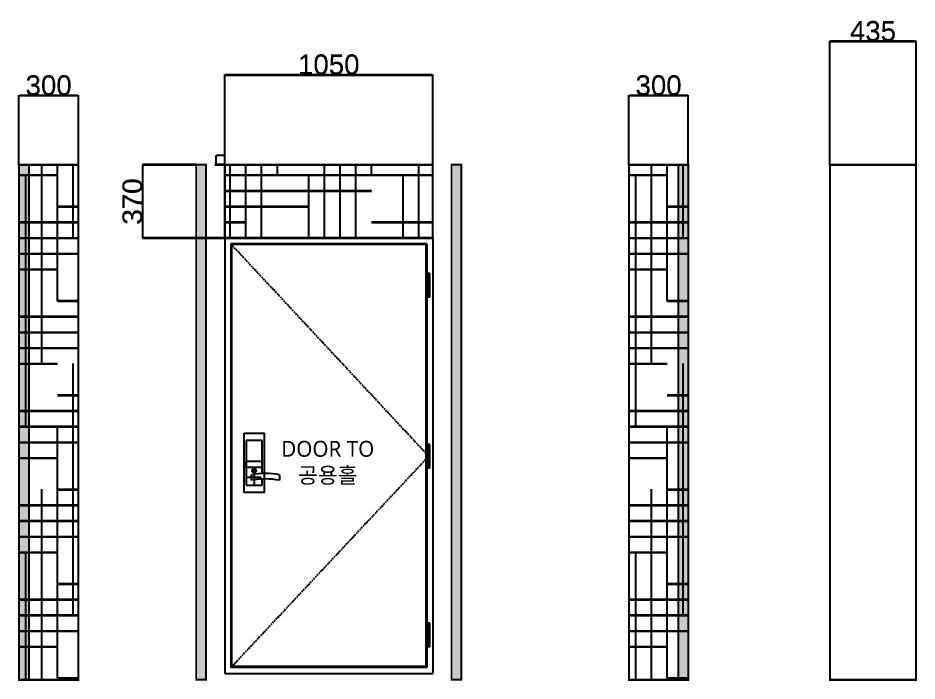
# Model space of a CAD drawing. Header units: millimetres. Extents: x 55547 to 190849, y 191990 to 326950.
# Drawn here: x 181121 to 185662, y 225015 to 228363 of the extents above; entities that cross this region are included whole.
import ezdxf

# ---------------------------------------------------------------- set-up
doc = ezdxf.new("R2010")
doc.units = ezdxf.units.MM
doc.linetypes.add('CENN', pattern=[6.3, 4, -1, 0.3, -1])
doc.layers.get('Defpoints').update_dxf_attribs({"color": 144})
for name, color, linetype in [('000_50T 1pcs', 3, 'Continuous'), ('000_골조', 2, 'Continuous'), ('000_삭제분', 4, 'Continuous')]:
    doc.layers.add(name, color=color, linetype=linetype)
doc.styles.get("Standard").update_dxf_attribs({"font": 'arial.ttf'})
doc.styles.add('YE-TEXT', font='malgun.ttf')
doc.dimstyles.new('ISO-25', dxfattribs={"dimtxt": 2.5, "dimasz": 2.5, "dimexe": 1.25, "dimexo": 0.625, "dimtad": 1, "dimtxsty": 'Standard', "dimcen": 2.5, "dimadec": 0, "dimazin": 0, "dimtfac": 1, "dimtmove": 0, "dimatfit": 3, "dimfxl": 1, "dimarcsym": 0})
pattern_1 = [(0, (-220635.586, 28815.85), (317.5, 79.375), [1270, -635]), (90, (-220635.586, 28815.85), (-79.375, -317.5), [1270, -635])]
pattern_2 = [(0, (-220635.586, 28813.35), (317.5, 79.375), [1270, -635]), (90, (-220635.586, 28813.35), (-79.375, -317.5), [1270, -635])]

# ---------------------------------------------------------------- blocks, each defined once
blk = doc.blocks.new('*D157')
at = {"layer": '000_50T 1pcs', "color": 0, "lineweight": -2, "transparency": 16777216}
for p, q in [((181125.5, 227623.1), (181125.5, 227973.1)), ((181423, 227971.8), (181128, 227971.8)), ((181425.5, 227623.1), (181425.5, 227973.1))]:
    blk.add_line(p, q, dxfattribs=at)
at = {"layer": '000_50T 1pcs', "color": 0, "transparency": 16777216}
for points in [[(181128, 227972.2), (181128, 227971.4), (181125.5, 227971.8)], [(181423, 227972.2), (181423, 227971.4), (181425.5, 227971.8)]]:
    blk.add_solid(points, dxfattribs=at)
at = {"layer": 'Defpoints', "color": 0, "transparency": 16777216}
for p in [(181125.5, 227971.8), (181125.5, 227622.5, 0), (181425.5, 227622.5, 0)]:
    blk.add_point(p, dxfattribs=at)
at = {"layer": '000_50T 1pcs', "color": 0, "transparency": 16777216, "insert": (181275.5, 228023.5), "char_height": 100, "attachment_point": 5}
blk.add_mtext('300', dxfattribs=at)
blk = doc.blocks.new('*D158')
at = {"layer": '000_50T 1pcs', "color": 0, "lineweight": -2, "transparency": 16777216}
for p, q in [((182020, 227622.5), (181749.4, 227622.5)), ((181750.7, 227255), (181750.7, 227620)), ((182165, 227252.5), (181749.4, 227252.5))]:
    blk.add_line(p, q, dxfattribs=at)
at = {"layer": '000_50T 1pcs', "color": 0, "transparency": 16777216}
for points in [[(181750.3, 227620), (181751.1, 227620), (181750.7, 227622.5)], [(181750.3, 227255), (181751.1, 227255), (181750.7, 227252.5)]]:
    blk.add_solid(points, dxfattribs=at)
at = {"layer": 'Defpoints', "color": 0, "transparency": 16777216}
for p in [(181750.7, 227622.5), (182020.7, 227622.5, 0), (182165.7, 227252.5, 0)]:
    blk.add_point(p, dxfattribs=at)
at = {"layer": '000_50T 1pcs', "color": 0, "transparency": 16777216, "insert": (181699, 227437.5), "char_height": 100, "attachment_point": 5, "rotation": 90}
blk.add_mtext('370', dxfattribs=at)
blk = doc.blocks.new('*D159')
at = {"layer": '000_50T 1pcs', "color": 0, "lineweight": -2, "transparency": 16777216}
for p, q in [((182165.7, 227253.1), (182165.7, 228078.4)), ((182168.2, 228077.1), (183213.2, 228077.1)), ((183215.7, 227253.1), (183215.7, 228078.4))]:
    blk.add_line(p, q, dxfattribs=at)
at = {"layer": '000_50T 1pcs', "color": 0, "transparency": 16777216}
for points in [[(182168.2, 228077.5), (182168.2, 228076.7), (182165.7, 228077.1)], [(183213.2, 228077.5), (183213.2, 228076.7), (183215.7, 228077.1)]]:
    blk.add_solid(points, dxfattribs=at)
at = {"layer": 'Defpoints', "color": 0, "transparency": 16777216}
for p in [(183215.7, 228077.1), (182165.7, 227252.5, 0), (183215.7, 227252.5, 0)]:
    blk.add_point(p, dxfattribs=at)
at = {"layer": '000_50T 1pcs', "color": 0, "transparency": 16777216, "insert": (182690.7, 228128.8), "char_height": 100, "attachment_point": 5}
blk.add_mtext('1050', dxfattribs=at)
blk = doc.blocks.new('*D160')
at = {"layer": '000_50T 1pcs', "color": 0, "lineweight": -2, "transparency": 16777216}
for p, q in [((184206.8, 227623.1), (184206.8, 227973.1)), ((184504.3, 227971.8), (184209.3, 227971.8)), ((184506.8, 227623.1), (184506.8, 227973.1))]:
    blk.add_line(p, q, dxfattribs=at)
at = {"layer": '000_50T 1pcs', "color": 0, "transparency": 16777216}
for points in [[(184209.3, 227972.2), (184209.3, 227971.4), (184206.8, 227971.8)], [(184504.3, 227972.2), (184504.3, 227971.4), (184506.8, 227971.8)]]:
    blk.add_solid(points, dxfattribs=at)
at = {"layer": 'Defpoints', "color": 0, "transparency": 16777216}
for p in [(184206.8, 227971.8), (184206.8, 227622.5, 0), (184506.8, 227622.5, 0)]:
    blk.add_point(p, dxfattribs=at)
at = {"layer": '000_50T 1pcs', "color": 0, "transparency": 16777216, "insert": (184356.8, 228023.5), "char_height": 100, "attachment_point": 5}
blk.add_mtext('300', dxfattribs=at)
blk = doc.blocks.new('*D161')
at = {"layer": '000_골조', "color": 0, "lineweight": -2, "transparency": 16777216}
for p, q in [((182121.3, 227623.1), (182121.3, 227669.5)), ((182163.2, 227668.2), (182123.8, 227668.2)), ((182165.7, 227623.1), (182165.7, 227669.5))]:
    blk.add_line(p, q, dxfattribs=at)
at = {"layer": '000_골조', "color": 0, "transparency": 16777216}
for points in [[(182123.8, 227668.6), (182123.8, 227667.8), (182121.3, 227668.2)], [(182163.2, 227668.6), (182163.2, 227667.8), (182165.7, 227668.2)]]:
    blk.add_solid(points, dxfattribs=at)
at = {"layer": 'Defpoints', "color": 0, "transparency": 16777216}
for p in [(182121.3, 227668.2), (182121.3, 227622.5, 0), (182165.7, 227622.5)]:
    blk.add_point(p, dxfattribs=at)
at = {"layer": '000_골조', "color": 0, "transparency": 16777216, "insert": (182143.5, 227670.4), "char_height": 2.5, "attachment_point": 5}
blk.add_mtext('44,38', dxfattribs=at)
blk = doc.blocks.new('*D199')
at = {"layer": '000_50T 1pcs', "color": 0, "lineweight": -2, "transparency": 16777216}
for p, q in [((185222.4, 227623.1), (185222.4, 228247)), ((185654.9, 228245.8), (185224.9, 228245.8)), ((185657.4, 227623.1), (185657.4, 228247))]:
    blk.add_line(p, q, dxfattribs=at)
at = {"layer": '000_50T 1pcs', "color": 0, "transparency": 16777216}
for points in [[(185224.9, 228246.2), (185224.9, 228245.3), (185222.4, 228245.8)], [(185654.9, 228246.2), (185654.9, 228245.3), (185657.4, 228245.8)]]:
    blk.add_solid(points, dxfattribs=at)
at = {"layer": 'Defpoints', "color": 0, "transparency": 16777216}
for p in [(185222.4, 228245.8), (185222.4, 227622.5), (185657.4, 227622.5)]:
    blk.add_point(p, dxfattribs=at)
at = {"layer": '000_50T 1pcs', "color": 0, "lineweight": 30, "transparency": 16777216, "insert": (185439.9, 228297.5), "char_height": 100, "attachment_point": 5}
blk.add_mtext('435', dxfattribs=at)
blk = doc.blocks.new('*D141')
at = {"layer": '000_삭제분', "color": 0, "lineweight": -2, "transparency": 16777216}
for p, q in [((181125.5, 227620.6), (181125.5, 227970.6)), ((181423, 227969.3), (181128, 227969.3)), ((181425.5, 227620.6), (181425.5, 227970.6))]:
    blk.add_line(p, q, dxfattribs=at)
at = {"layer": '000_삭제분', "color": 0, "transparency": 16777216}
for points in [[(181128, 227969.7), (181128, 227968.9), (181125.5, 227969.3)], [(181423, 227969.7), (181423, 227968.9), (181425.5, 227969.3)]]:
    blk.add_solid(points, dxfattribs=at)
at = {"layer": 'Defpoints', "color": 0, "transparency": 16777216}
for p in [(181125.5, 227969.3), (181125.5, 227620, 0), (181425.5, 227620, 0)]:
    blk.add_point(p, dxfattribs=at)
at = {"layer": '000_삭제분', "color": 0, "transparency": 16777216, "insert": (181275.5, 228021), "char_height": 100, "attachment_point": 5}
blk.add_mtext('300', dxfattribs=at)
blk = doc.blocks.new('*D142')
at = {"layer": '000_삭제분', "color": 0, "lineweight": -2, "transparency": 16777216}
for p, q in [((182020, 227620), (181749.4, 227620)), ((181750.7, 227252.5), (181750.7, 227617.5)), ((182165, 227250), (181749.4, 227250))]:
    blk.add_line(p, q, dxfattribs=at)
at = {"layer": '000_삭제분', "color": 0, "transparency": 16777216}
for points in [[(181750.3, 227617.5), (181751.1, 227617.5), (181750.7, 227620)], [(181750.3, 227252.5), (181751.1, 227252.5), (181750.7, 227250)]]:
    blk.add_solid(points, dxfattribs=at)
at = {"layer": 'Defpoints', "color": 0, "transparency": 16777216}
for p in [(181750.7, 227620), (182020.7, 227620, 0), (182165.7, 227250, 0)]:
    blk.add_point(p, dxfattribs=at)
at = {"layer": '000_삭제분', "color": 0, "transparency": 16777216, "insert": (181699, 227435), "char_height": 100, "attachment_point": 5, "rotation": 90}
blk.add_mtext('370', dxfattribs=at)
blk = doc.blocks.new('*D143')
at = {"layer": '000_삭제분', "color": 0, "lineweight": -2, "transparency": 16777216}
for p, q in [((182165.7, 227250.6), (182165.7, 228075.9)), ((182168.2, 228074.6), (183213.2, 228074.6)), ((183215.7, 227250.6), (183215.7, 228075.9))]:
    blk.add_line(p, q, dxfattribs=at)
at = {"layer": '000_삭제분', "color": 0, "transparency": 16777216}
for points in [[(182168.2, 228075), (182168.2, 228074.2), (182165.7, 228074.6)], [(183213.2, 228075), (183213.2, 228074.2), (183215.7, 228074.6)]]:
    blk.add_solid(points, dxfattribs=at)
at = {"layer": 'Defpoints', "color": 0, "transparency": 16777216}
for p in [(183215.7, 228074.6), (182165.7, 227250, 0), (183215.7, 227250, 0)]:
    blk.add_point(p, dxfattribs=at)
at = {"layer": '000_삭제분', "color": 0, "transparency": 16777216, "insert": (182690.7, 228126.3), "char_height": 100, "attachment_point": 5}
blk.add_mtext('1050', dxfattribs=at)
blk = doc.blocks.new('*D150')
at = {"layer": '000_삭제분', "color": 0, "lineweight": -2, "transparency": 16777216}
for p, q in [((184206.8, 227620.6), (184206.8, 227970.6)), ((184504.3, 227969.3), (184209.3, 227969.3)), ((184506.8, 227620.6), (184506.8, 227970.6))]:
    blk.add_line(p, q, dxfattribs=at)
at = {"layer": '000_삭제분', "color": 0, "transparency": 16777216}
for points in [[(184209.3, 227969.7), (184209.3, 227968.9), (184206.8, 227969.3)], [(184504.3, 227969.7), (184504.3, 227968.9), (184506.8, 227969.3)]]:
    blk.add_solid(points, dxfattribs=at)
at = {"layer": 'Defpoints', "color": 0, "transparency": 16777216}
for p in [(184206.8, 227969.3), (184206.8, 227620, 0), (184506.8, 227620, 0)]:
    blk.add_point(p, dxfattribs=at)
at = {"layer": '000_삭제분', "color": 0, "transparency": 16777216, "insert": (184356.8, 228021), "char_height": 100, "attachment_point": 5}
blk.add_mtext('300', dxfattribs=at)
blk = doc.blocks.new('*D155')
at = {"layer": '000_삭제분', "color": 0, "lineweight": -2, "transparency": 16777216}
for p, q in [((185222.4, 227620.6), (185222.4, 228244.5)), ((185654.9, 228243.3), (185224.9, 228243.3)), ((185657.4, 227620.6), (185657.4, 228244.5))]:
    blk.add_line(p, q, dxfattribs=at)
at = {"layer": '000_삭제분', "color": 0, "transparency": 16777216}
for points in [[(185224.9, 228243.7), (185224.9, 228242.8), (185222.4, 228243.3)], [(185654.9, 228243.7), (185654.9, 228242.8), (185657.4, 228243.3)]]:
    blk.add_solid(points, dxfattribs=at)
at = {"layer": 'Defpoints', "color": 0, "transparency": 16777216}
for p in [(185222.4, 228243.3), (185222.4, 227620), (185657.4, 227620)]:
    blk.add_point(p, dxfattribs=at)
at = {"layer": '000_삭제분', "color": 0, "lineweight": 30, "transparency": 16777216, "insert": (185439.9, 228295), "char_height": 100, "attachment_point": 5}
blk.add_mtext('435', dxfattribs=at)

msp = doc.modelspace()

# ---------------------------------------------------------------- hatches: boundary and pattern name
at = {"layer": '000_50T 1pcs', "transparency": 33554687}
h = msp.add_hatch(dxfattribs=at)
h.set_pattern_fill('HOUND', color=252, scale=50)
h.set_pattern_definition(pattern_1)
h.paths.add_polyline_path([(181125.532, 227622.496), (181425.532, 227622.496), (181425.532, 225022.496), (181125.532, 225022.496)])
h = msp.add_hatch(dxfattribs=at)
h.set_pattern_fill('HOUND', color=1)
h.set_pattern_definition([(0, (-205869.4832, 32134.2966), (6.35, 1.5875), [25.4, -12.7]), (90, (-205869.4832, 32134.2966), (-1.5875, -6.35), [25.4, -12.7])])
h.paths.add_polyline_path([(181175.532, 227622.496), (181125.532, 227622.496), (181125.532, 225021.871), (181175.532, 225021.871)])
h = msp.add_hatch(dxfattribs=at)
h.set_pattern_fill('HOUND', color=1)
h.set_pattern_definition([(0, (-204974.3477, 32134.2966), (6.35, 1.5875), [25.4, -12.7]), (90, (-204974.3477, 32134.2966), (-1.5875, -6.35), [25.4, -12.7])])
h.paths.add_polyline_path([(182070.667, 227622.496), (182020.667, 227622.496), (182020.667, 225021.871), (182070.667, 225021.871)])
h = msp.add_hatch(dxfattribs=at)
h.set_pattern_fill('HOUND', color=252, scale=50)
h.set_pattern_definition(pattern_1)
h.paths.add_polyline_path([(182165.667, 227253.121), (182165.667, 227622.496), (183215.667, 227622.496), (183215.667, 227253.121)])
h = msp.add_hatch(dxfattribs=at)
h.set_pattern_fill('HOUND', color=1)
h.set_pattern_definition([(0, (-203684.3477, 32134.2966), (6.35, 1.5875), [25.4, -12.7]), (90, (-203684.3477, 32134.2966), (-1.5875, -6.35), [25.4, -12.7])])
h.paths.add_polyline_path([(183360.667, 227622.496), (183310.667, 227622.496), (183310.667, 225021.871), (183360.667, 225021.871)])
h = msp.add_hatch(dxfattribs=at)
h.set_pattern_fill('HOUND', color=252, scale=50)
h.set_pattern_definition([(0, (-217554.33, 28815.85), (317.5, 79.375), [1270, -635]), (90, (-217554.33, 28815.85), (-79.375, -317.5), [1270, -635])])
h.paths.add_polyline_path([(184206.791, 227622.496), (184506.791, 227622.496), (184506.791, 225022.496), (184206.791, 225022.496)])
h = msp.add_hatch(dxfattribs=at)
h.set_pattern_fill('HOUND', color=1)
h.set_pattern_definition([(0, (-202538.224, 32134.2966), (6.35, 1.5875), [25.4, -12.7]), (90, (-202538.224, 32134.2966), (-1.5875, -6.35), [25.4, -12.7])])
h.paths.add_polyline_path([(184506.791, 227622.496), (184456.791, 227622.496), (184456.791, 225021.871), (184506.791, 225021.871)])
at = {"layer": '000_삭제분', "transparency": 33554687}
h = msp.add_hatch(dxfattribs=at)
h.set_pattern_fill('HOUND', color=1, scale=50)
h.set_pattern_definition(pattern_2)
h.paths.add_polyline_path([(181125.532, 227619.996), (181425.532, 227619.996), (181425.532, 225019.996), (181125.532, 225019.996)])
h = msp.add_hatch(dxfattribs=at)
h.set_pattern_fill('HOUND', color=1, scale=50)
h.set_pattern_definition(pattern_2)
h.paths.add_polyline_path([(182165.667, 227250.621), (182165.667, 227619.996), (183215.667, 227619.996), (183215.667, 227250.621)])
h = msp.add_hatch(dxfattribs=at)
h.set_pattern_fill('HOUND', color=1, scale=50)
h.set_pattern_definition([(0, (-217554.33, 28813.35), (317.5, 79.375), [1270, -635]), (90, (-217554.33, 28813.35), (-79.375, -317.5), [1270, -635])])
h.paths.add_polyline_path([(184206.791, 227619.996), (184506.791, 227619.996), (184506.791, 225019.996), (184206.791, 225019.996)])

# ---------------------------------------------------------------- linework, layer by layer
for p, q in [((183215.667, 227252.496), (182165.667, 227252.496)), ((182165.667, 227252.496), (182165.667, 225052.496)), ((183215.667, 227252.496), (183215.667, 225052.496)), ((183200.667, 227072.496), (183182.667, 227072.496)), ((183182.667, 226952.496), (183182.667, 227072.496)), ((183200.667, 227049.496), (183182.667, 227049.496)), ((183200.667, 226952.496), (183200.667, 227072.496)), ((183200.667, 227044.496), (183182.667, 227044.496)), ((183200.667, 226980.496), (183182.667, 226980.496)), ((183200.667, 226975.496), (183182.667, 226975.496)), ((183200.667, 226952.496), (183182.667, 226952.496)), ((183200.667, 226209.996), (183182.667, 226209.996)), ((183182.667, 226089.996), (183182.667, 226209.996)), ((183200.667, 226186.996), (183182.667, 226186.996)), ((183200.667, 226089.996), (183200.667, 226209.996)), ((183200.667, 226181.996), (183182.667, 226181.996)), ((183200.667, 226117.996), (183182.667, 226117.996)), ((183200.667, 226112.996), (183182.667, 226112.996)), ((183200.667, 226089.996), (183182.667, 226089.996)), ((183200.667, 225307.496), (183182.667, 225307.496)), ((183182.667, 225187.496), (183182.667, 225307.496)), ((183200.667, 225284.496), (183182.667, 225284.496)), ((183200.667, 225279.496), (183182.667, 225279.496)), ((183200.667, 225187.496), (183200.667, 225307.496)), ((183200.667, 225215.496), (183182.667, 225215.496)), ((183200.667, 225210.496), (183182.667, 225210.496)), ((183200.667, 225187.496), (183182.667, 225187.496)), ((182165.667, 225052.496), (183215.667, 225052.496))]:
    msp.add_line(p, q)
at = {"color": 4}
for p, q in [((183185.667, 227222.496), (182195.667, 227222.496)), ((182195.667, 227222.496), (182195.667, 225082.496)), ((183185.667, 227222.496), (183185.667, 227072.496)), ((183185.667, 226089.996), (183185.667, 225307.496)), ((183185.667, 225187.496), (183185.667, 225082.496)), ((183185.667, 225082.496), (182195.667, 225082.496))]:
    msp.add_line(p, q, dxfattribs=at)
at = {"color": 1, "linetype": 'CENN', "ltscale": 2}
for p, q in [((182195.667, 227222.496), (183195.667, 226149.996)), ((183195.667, 226149.996), (182195.667, 225082.496))]:
    msp.add_line(p, q, dxfattribs=at)
at = {"color": 8}
for p, q in [((182199.667, 227218.496), (182199.667, 225088.496)), ((183181.667, 227218.496), (182199.667, 227218.496)), ((183181.667, 227218.496), (183181.667, 225088.496)), ((183185.667, 226952.496), (183185.667, 226209.996)), ((183181.667, 225088.496), (182199.667, 225088.496))]:
    msp.add_line(p, q, dxfattribs=at)
at = {"ltscale": 3}
for p, q in [((183191.667, 226950.496), (183191.667, 227074.496)), ((183191.667, 226087.996), (183191.667, 226211.996)), ((183191.667, 225185.496), (183191.667, 225309.496))]:
    msp.add_line(p, q, dxfattribs=at)
at = {"color": 5}
for p, q in [((182353.624, 226229.386), (182273.624, 226229.386)), ((182273.624, 226229.386), (182273.624, 226004.386)), ((182353.624, 226062.483), (182353.624, 226229.386)), ((182273.624, 226125.57), (182353.624, 226125.57)), ((182273.624, 226095.57), (182273.624, 226125.57)), ((182273.624, 226095.57), (182353.624, 226095.57)), ((182353.624, 226095.57), (182353.624, 226125.57)), ((182299.779, 226028.651), (182299.779, 226056.341)), ((182273.624, 226004.386), (182353.624, 226004.386)), ((182353.624, 226004.386), (182353.624, 226034.793))]:
    msp.add_line(p, q, dxfattribs=at)
at = {"color": 1}
for p, q in [((182313.624, 226077.496), (182313.624, 226007.496)), ((182348.624, 226042.496), (182278.624, 226042.496))]:
    msp.add_line(p, q, dxfattribs=at)
msp.add_lwpolyline([(182263.624, 226266.886), (182363.624, 226266.886), (182363.624, 225966.886), (182263.624, 225966.886)], close=True)
at = {"color": 5}
msp.add_lwpolyline([(182322.624, 226079.7), (182304.624, 226079.7), (182304.624, 226074.7), (182322.624, 226074.7)], close=True, dxfattribs=at)
msp.add_circle((182313.624, 226077.496), 10, dxfattribs=at)
for centre, radius, start, end in [((182370.979, 225671.303), 391.565, 79.523437, 100.476563), ((182354.05, 226043.48), 89.367, 350.44828, 8.30266), ((182370.979, 225643.613), 391.565, 79.523437, 100.476563)]:
    msp.add_arc(centre, radius, start, end, dxfattribs=at)
at = {"layer": '000_50T 1pcs', "const_width": 10}
for points in [[(181125.532, 227622.496), (181425.532, 227622.496), (181425.532, 225022.496), (181125.532, 225022.496)], [(184206.791, 227622.496), (184506.791, 227622.496), (184506.791, 225022.496), (184206.791, 225022.496)]]:
    msp.add_lwpolyline(points, close=True, dxfattribs=at)
at = {"layer": '000_50T 1pcs', "color": 1, "const_width": 10}
for points in [[(181175.532, 227622.496), (181125.532, 227622.496), (181125.532, 225021.871), (181175.532, 225021.871)], [(182070.667, 227622.496), (182020.667, 227622.496), (182020.667, 225021.871), (182070.667, 225021.871)], [(183360.667, 227622.496), (183310.667, 227622.496), (183310.667, 225021.871), (183360.667, 225021.871)], [(184506.791, 227622.496), (184456.791, 227622.496), (184456.791, 225021.871), (184506.791, 225021.871)]]:
    msp.add_lwpolyline(points, close=True, dxfattribs=at)
at = {"layer": '000_50T 1pcs', "elevation": 0}
msp.add_lwpolyline([(182165.667, 227622.496), (182115.667, 227622.496)], dxfattribs=at)
at = {"layer": '000_50T 1pcs', "const_width": 10, "elevation": 0}
msp.add_lwpolyline([(182165.667, 227253.121), (182165.667, 227622.496), (183215.667, 227622.496), (183215.667, 227253.121)], close=True, dxfattribs=at)
at = {"layer": '000_50T 1pcs', "lineweight": 30, "const_width": 10}
msp.add_lwpolyline([(185657.392, 227622.496), (185222.392, 227622.496), (185222.392, 225022.496), (185657.392, 225022.496)], close=True, dxfattribs=at)
at = {"layer": '000_삭제분', "color": 1, "const_width": 10, "elevation": 0}
for points in [[(181125.532, 227619.996), (181425.532, 227619.996), (181425.532, 225019.996), (181125.532, 225019.996)], [(184206.791, 227619.996), (184506.791, 227619.996), (184506.791, 225019.996), (184206.791, 225019.996)]]:
    msp.add_lwpolyline(points, close=True, dxfattribs=at)
at = {"layer": '000_삭제분', "color": 1}
msp.add_lwpolyline([(182165.667, 227619.996), (182115.667, 227619.996)], dxfattribs=at)
at = {"layer": '000_삭제분', "color": 1, "const_width": 10}
msp.add_lwpolyline([(182165.667, 227250.621), (182165.667, 227619.996), (183215.667, 227619.996), (183215.667, 227250.621)], close=True, dxfattribs=at)
at = {"layer": '000_삭제분', "color": 1, "lineweight": 30, "const_width": 10, "elevation": 0}
msp.add_lwpolyline([(185657.392, 227619.996), (185222.392, 227619.996), (185222.392, 225019.996), (185657.392, 225019.996)], close=True, dxfattribs=at)

# ---------------------------------------------------------------- texts
at = {"color": 3, "ltscale": 0.1, "insert": (182685.467, 226227.495), "char_height": 80, "width": 578.66435, "attachment_point": 2, "style": 'YE-TEXT'}
msp.add_mtext('{\\C4;DOOR TO   \\P공용홀}', dxfattribs=at)

# ---------------------------------------------------------------- dimensions: what is measured, and where the dimension line sits
at = {"layer": '000_50T 1pcs', "lineweight": 30}
dim = msp.add_linear_dim(base=(185222.392, 228245.761), p1=(185657.392, 227622.496), p2=(185222.392, 227622.496), dimstyle='ISO-25', override={"dimtxt": 100}, dxfattribs=at)
dim.commit()
dim.dimension.update_dxf_attribs({"geometry": '*D199', "text_midpoint": (185439.892, 228297.478)})
at = {"layer": '000_50T 1pcs'}
for base, p1, p2, picture, middle in [((183215.667, 228077.123, 0), (182165.667, 227252.496), (183215.667, 227252.496), '*D159', (182690.667, 228128.805, 0)), ((181125.532, 227971.802, 0), (181425.532, 227622.496), (181125.532, 227622.496), '*D157', (181275.532, 228023.519, 0)), ((184206.791, 227971.802, 0), (184506.791, 227622.496), (184206.791, 227622.496), '*D160', (184356.791, 228023.519, 0))]:
    dim = msp.add_linear_dim(base=base, p1=p1, p2=p2, dimstyle='ISO-25', override={"dimtxt": 100}, dxfattribs=at)
    dim.commit()
    dim.dimension.update_dxf_attribs({"geometry": picture, "text_midpoint": middle})
dim = msp.add_linear_dim(base=(181750.686, 227622.496, 0), p1=(182165.667, 227252.496), p2=(182020.667, 227622.496), angle=90, dimstyle='ISO-25', override={"dimtxt": 100}, dxfattribs=at)
dim.commit()
dim.dimension.update_dxf_attribs({"geometry": '*D158', "text_midpoint": (181698.97, 227437.496, 0)})
at = {"layer": '000_골조'}
dim = msp.add_linear_dim(base=(182121.292133619, 227668.224497152, -0.000013257), p1=(182165.667133623, 227622.49556259, -0.000013257), p2=(182121.292133619, 227622.49556259, 0.000013257), dimstyle='ISO-25', dxfattribs=at)
dim.commit()
dim.dimension.update_dxf_attribs({"geometry": '*D161', "text_midpoint": (182143.479633621, 227670.351884601, -0.000013257)})
at = {"layer": '000_삭제분', "color": 1, "lineweight": 30}
dim = msp.add_linear_dim(base=(185222.392, 228243.261, 0), p1=(185657.392, 227619.996, 0), p2=(185222.392, 227619.996, 0), dimstyle='ISO-25', override={"dimtxt": 100}, dxfattribs=at)
dim.commit()
dim.dimension.update_dxf_attribs({"geometry": '*D155', "text_midpoint": (185439.892, 228294.978, 0)})
at = {"layer": '000_삭제분', "color": 1}
for base, p1, p2, picture, middle in [((183215.667, 228074.623), (182165.667, 227249.996, 0), (183215.667, 227249.996, 0), '*D143', (182690.667, 228126.305)), ((181125.532, 227969.302), (181425.532, 227619.996, 0), (181125.532, 227619.996, 0), '*D141', (181275.532, 228021.019)), ((184206.791, 227969.302), (184506.791, 227619.996, 0), (184206.791, 227619.996, 0), '*D150', (184356.791, 228021.019))]:
    dim = msp.add_linear_dim(base=base, p1=p1, p2=p2, dimstyle='ISO-25', override={"dimtxt": 100}, dxfattribs=at)
    dim.commit()
    dim.dimension.update_dxf_attribs({"geometry": picture, "text_midpoint": middle})
dim = msp.add_linear_dim(base=(181750.686, 227619.996), p1=(182165.667, 227249.996, 0), p2=(182020.667, 227619.996, 0), angle=90, dimstyle='ISO-25', override={"dimtxt": 100}, dxfattribs=at)
dim.commit()
dim.dimension.update_dxf_attribs({"geometry": '*D142', "text_midpoint": (181698.97, 227434.996)})

doc.saveas('drawing.dxf')
